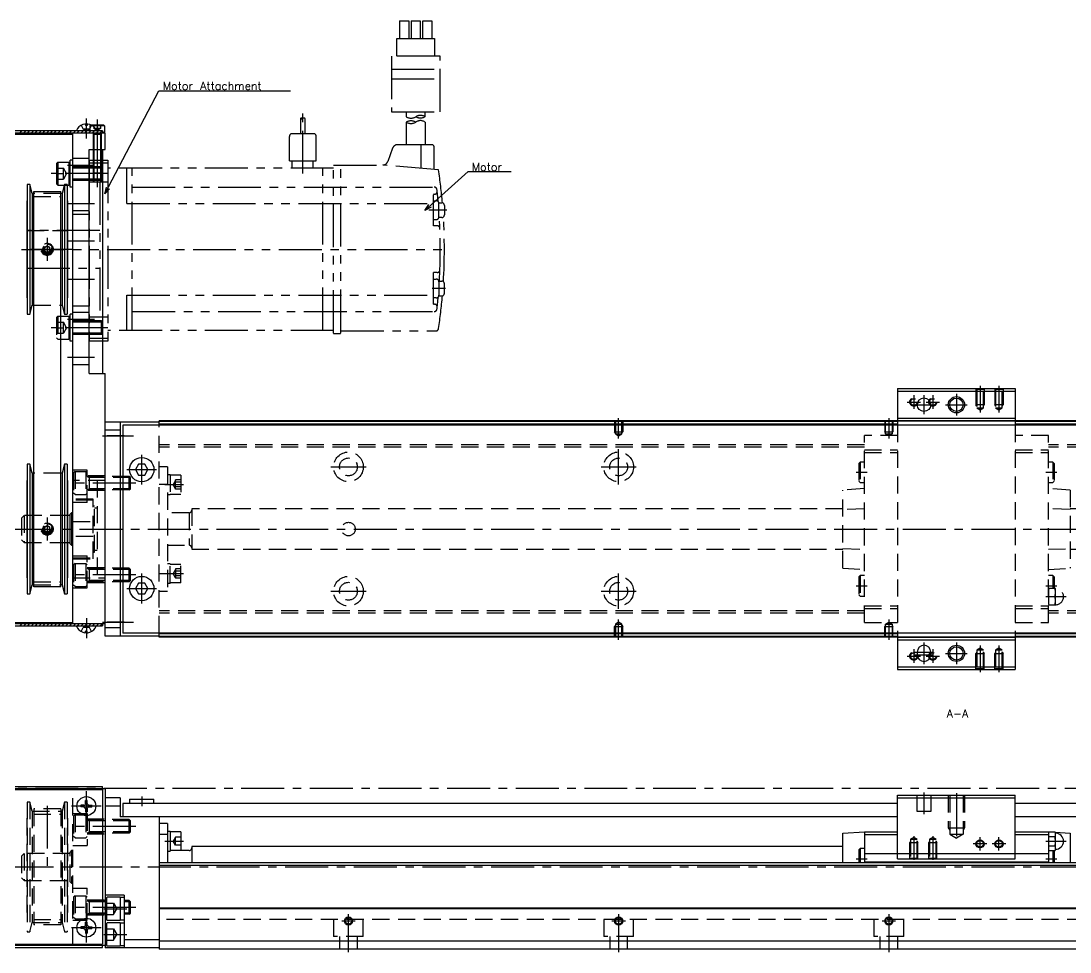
# Model space of a CAD drawing. Extents: x -2 to 986, y -8 to 353.
# Drawn here: x 327.5 to 715.7, y 9 to 353.5 of the extents above; entities that cross this region are included whole.
import ezdxf

# ---------------------------------------------------------------- set-up
doc = ezdxf.new("R2010")
doc.units = 0
doc.header["$LTSCALE"] = 0.5
for name, pattern in [('CENTER', [50.8, 31.75, -6.35, 6.35, -6.35]), ('DASHED', [19.05, 12.7, -6.35]), ('PHANTOM', [63.5, 31.75, -6.35, 6.35, -6.35, 6.35, -6.35])]:
    doc.linetypes.add(name, pattern=pattern)
for name, color, linetype in [('MSM_CENTER', 1, 'CENTER'), ('MSM_CONTINUOUS', 7, 'CONTINUOUS'), ('MSM_DASHED', 4, 'DASHED'), ('MSM_IMAGINARY', 6, 'PHANTOM'), ('MSM_NARROW', 5, 'CONTINUOUS'), ('MSM_PART_NUMBER', 7, 'CONTINUOUS')]:
    doc.layers.add(name, color=color, linetype=linetype)
doc.styles.get("Standard").update_dxf_attribs({"font": 'txt.shx', "height": 3, "bigfont": 'bigfont.shx'})

msp = doc.modelspace()

# ---------------------------------------------------------------- linework, layer by layer
at = {"layer": 'MSM_CENTER'}
for p, q in [((351.67, 310), (351.67, 317.37)), ((355.67, 317), (355.67, 295)), ((354.67, 300), (344.67, 300)), ((359.67, 297), (338.67, 297)), ((344.67, 286), (354.67, 286)), ((337.17, 273.25), (337.17, 264.75)), ((354.67, 272), (344.67, 272)), ((346.67, 269), (327.67, 269)), ((344.67, 258), (354.67, 258)), ((354.67, 243), (344.67, 243)), ((359.67, 240), (338.67, 240)), ((354.67, 229), (344.67, 229)), ((682.42, 218.5), (682.42, 208.59)), ((689.42, 218.5), (689.42, 208.59)), ((657.92, 215), (657.92, 210)), ((661.67, 215), (661.67, 208)), ((664.92, 215), (664.92, 210)), ((673.67, 215.5), (673.67, 207.5)), ((655.42, 212.5), (660.42, 212.5)), ((658.17, 211.5), (665.17, 211.5)), ((662.42, 212.5), (667.42, 212.5)), ((669.67, 211.5), (677.67, 211.5)), ((548.67, 198.99), (548.67, 206.5)), ((648.67, 206.5), (648.67, 198.99)), ((357.67, 200), (369.17, 200)), ((548.67, 182), (548.67, 195)), ((372.17, 182), (372.17, 193)), ((366.67, 187.5), (377.67, 187.5)), ((442.17, 188.5), (455.17, 188.5)), ((542.17, 188.5), (555.17, 188.5)), ((636.52, 186.5), (640.62, 186.5)), ((706.72, 186.5), (710.82, 186.5)), ((369.97, 182.5), (344.67, 182.5)), ((380.67, 181.95), (387.67, 181.95)), ((337.17, 169.75), (337.17, 161.25)), ((323.67, 165.5), (982.67, 165.5)), ((369.97, 148.5), (344.67, 148.5)), ((372.17, 138), (372.17, 149)), ((380.67, 149.05), (387.67, 149.05)), ((548.67, 136), (548.67, 149)), ((636.52, 144.5), (640.62, 144.5)), ((706.72, 144.5), (710.82, 144.5)), ((366.67, 143.5), (377.67, 143.5)), ((442.17, 142.5), (455.17, 142.5)), ((542.17, 142.5), (555.17, 142.5)), ((706.72, 140.5), (714.32, 140.5)), ((351.67, 132.5), (351.67, 125.13)), ((548.67, 124.5), (548.67, 132.01)), ((648.67, 132.01), (648.67, 124.5)), ((357.67, 131), (369.17, 131)), ((657.92, 121), (657.92, 116)), ((661.67, 123.5), (661.67, 115.5)), ((664.92, 121), (664.92, 116)), ((673.67, 123.5), (673.67, 115.5)), ((682.42, 122.41), (682.42, 112.5)), ((689.42, 122.41), (689.42, 112.5)), ((655.42, 118.5), (660.42, 118.5)), ((658.17, 120), (665.17, 120)), ((658.17, 119), (665.17, 119)), ((662.42, 118.5), (667.42, 118.5)), ((669.67, 119.5), (677.67, 119.5)), ((983.67, 69.5), (320.67, 69.5)), ((351.67, 57.5), (351.67, 68.5)), ((372.17, 66.5), (372.17, 63)), ((661.67, 68), (661.67, 60)), ((673.67, 67.76), (673.67, 50.18)), ((337.17, 63.12), (337.17, 38.5)), ((357.17, 63), (346.17, 63)), ((369.97, 55.5), (344.67, 55.5)), ((657.92, 51.81), (657.92, 43.1)), ((664.92, 51.81), (664.92, 43.1)), ((682.42, 46.5), (682.42, 51.5)), ((689.42, 46.5), (689.42, 51.5)), ((380.67, 50), (387.67, 50)), ((684.92, 49), (679.92, 49)), ((691.92, 49), (686.92, 49)), ((706.72, 50), (714.32, 50)), ((636.52, 43.5), (640.62, 43.5)), ((706.72, 43.5), (710.82, 43.5)), ((323.67, 40.5), (982.67, 40.5)), ((369.97, 25.5), (344.67, 25.5)), ((351.67, 12.5), (351.67, 23.5)), ((358.17, 25), (366.67, 25)), ((446.17, 20.5), (451.17, 20.5)), ((448.67, 9), (448.67, 23)), ((546.17, 20.5), (551.17, 20.5)), ((548.67, 23), (548.67, 9)), ((646.17, 20.5), (651.17, 20.5)), ((648.67, 23), (648.67, 9)), ((357.17, 18), (346.17, 18)), ((358.17, 15.5), (366.67, 15.5))]:
    msp.add_line(p, q, dxfattribs=at)
at = {"layer": 'MSM_CONTINUOUS'}
for p, q in [((351.34, 315.29), (351.36, 314.8)), ((351.98, 314.8), (351.36, 314.8)), ((352, 315.29), (351.98, 314.8)), ((358.12, 315), (353.41, 315)), ((358.42, 314.7), (353.93, 314.7)), ((358.12, 315), (358.42, 314.7)), ((358.42, 314.7), (358.42, 312.3)), ((324.47, 311.6), (346.67, 311.6)), ((357.67, 312.8), (324.87, 312.8)), ((358.67, 312), (324.87, 312)), ((346.67, 130.5), (346.67, 312)), ((348.2, 313.16), (348.17, 312.8)), ((355.13, 313.16), (355.17, 312.8)), ((357.67, 312.8), (357.67, 312)), ((357.67, 312.3), (358.42, 312.3)), ((358.12, 312), (358.42, 312.3)), ((358.67, 306), (358.67, 312)), ((352.67, 223), (352.67, 306)), ((352.67, 306), (358.67, 306)), ((354.17, 306), (354.17, 299.5)), ((357.17, 306), (357.17, 299.5)), ((357.67, 306), (357.67, 223)), ((341.17, 301.25), (340.67, 300.75)), ((340.67, 300.75), (340.67, 293.25)), ((341.17, 301.25), (341.17, 292.75)), ((341.17, 301.25), (345.17, 301.25)), ((345.17, 301.25), (345.17, 292.75)), ((345.17, 301.25), (345.67, 300.75)), ((345.67, 292), (345.67, 302)), ((346.67, 302), (345.67, 302)), ((357.23, 299.5), (352.67, 299.5)), ((357.23, 294.5), (357.23, 299.5)), ((357.67, 299.07), (357.23, 299.5)), ((329.73, 293), (329.73, 245)), ((330.76, 293), (329.73, 293)), ((330.76, 293), (330.76, 245)), ((331.67, 289.62), (330.76, 293)), ((341.17, 292.75), (340.67, 293.25)), ((341.17, 292.75), (343.5, 292.75)), ((343.57, 293), (342.67, 289.62)), ((343.57, 293), (343.57, 245)), ((344.61, 293), (343.57, 293)), ((344.61, 293), (344.61, 245)), ((344.61, 292.75), (345.17, 292.75)), ((345.17, 292.75), (345.67, 293.25)), ((346.67, 292), (345.67, 292)), ((357.23, 294.5), (352.67, 294.5)), ((357.23, 294.5), (357.67, 294.93)), ((331.67, 289.62), (331.67, 248.37)), ((332.17, 289.62), (331.67, 289.62)), ((332.17, 144.07), (332.17, 290.43)), ((332.17, 290.43), (342.17, 290.43)), ((342.17, 144.07), (342.17, 290.43)), ((342.67, 289.62), (342.17, 289.62)), ((342.67, 289.62), (342.67, 248.37)), ((329.67, 287), (329.67, 251)), ((329.73, 287), (329.67, 287)), ((344.67, 287), (344.61, 287)), ((344.67, 287), (344.67, 251)), ((329.67, 251), (329.73, 251)), ((344.61, 251), (344.67, 251)), ((329.73, 245), (330.76, 245)), ((330.76, 245), (331.67, 248.37)), ((331.67, 248.37), (332.17, 248.37)), ((342.17, 248.37), (342.67, 248.37)), ((342.67, 248.37), (343.57, 245)), ((343.57, 245), (344.61, 245)), ((345.67, 235), (345.67, 245)), ((346.67, 245), (345.67, 245)), ((342.17, 244.25), (345.17, 244.25)), ((345.17, 244.25), (345.17, 235.75)), ((345.17, 244.25), (345.67, 243.75)), ((357.23, 242.5), (352.67, 242.5)), ((357.67, 242.07), (357.23, 242.5)), ((357.23, 237.5), (357.23, 242.5)), ((357.23, 237.5), (352.67, 237.5)), ((357.23, 237.5), (357.67, 237.93)), ((342.17, 235.75), (345.17, 235.75)), ((345.17, 235.75), (345.67, 236.25)), ((346.67, 235), (345.67, 235)), ((352.67, 223), (358.67, 223)), ((358.67, 125.9), (358.67, 223)), ((651.92, 217.5), (651.92, 204)), ((651.92, 217.5), (695.42, 217.5)), ((695.42, 217.5), (695.42, 204)), ((651.92, 216.5), (695.42, 216.5)), ((651.92, 206.5), (695.42, 206.5)), ((378.67, 205.1), (358.67, 205.1)), ((364.17, 202.1), (358.67, 202.1)), ((364.17, 205.1), (364.17, 125.9)), ((365.17, 204), (365.17, 127)), ((980.17, 204), (365.17, 204)), ((378.67, 204), (378.67, 205.5)), ((968.67, 205.5), (378.67, 205.5)), ((651.92, 205.3), (378.67, 205.3)), ((651.92, 204.3), (378.67, 204.3)), ((651.92, 205.5), (695.42, 205.5)), ((968.67, 205.3), (695.42, 205.3)), ((968.67, 204.3), (695.42, 204.3)), ((329.73, 189.5), (329.73, 141.5)), ((330.76, 189.5), (329.73, 189.5)), ((330.76, 189.5), (330.76, 141.5)), ((331.67, 186.12), (330.76, 189.5)), ((343.57, 189.5), (342.67, 186.12)), ((343.57, 189.5), (343.57, 141.5)), ((344.61, 189.5), (343.57, 189.5)), ((344.61, 189.5), (344.61, 141.5)), ((371.01, 189.5), (369.86, 187.5)), ((369.86, 187.5), (371.01, 185.5)), ((373.32, 189.5), (371.01, 189.5)), ((374.48, 187.5), (373.32, 189.5)), ((373.32, 185.5), (374.48, 187.5)), ((329.67, 183.5), (329.67, 147.5)), ((329.73, 183.5), (329.67, 183.5)), ((331.67, 186.12), (331.67, 144.87)), ((332.17, 186.12), (331.67, 186.12)), ((342.67, 186.12), (342.17, 186.12)), ((342.67, 186.12), (342.67, 144.87)), ((344.67, 183.5), (344.61, 183.5)), ((344.67, 183.5), (344.67, 147.5)), ((371.01, 185.5), (373.32, 185.5)), ((346.17, 171.5), (345.67, 171)), ((345.67, 160), (345.67, 171)), ((346.17, 171.5), (346.17, 159.5)), ((346.67, 171.5), (346.17, 171.5)), ((345.67, 170.5), (344.67, 170.5)), ((344.67, 160.5), (345.67, 160.5)), ((345.67, 160), (346.17, 159.5)), ((346.17, 159.5), (346.67, 159.5)), ((329.67, 147.5), (329.73, 147.5)), ((330.76, 141.5), (331.67, 144.87)), ((331.67, 144.87), (332.17, 144.87)), ((342.17, 144.07), (332.17, 144.07)), ((342.67, 144.87), (342.17, 144.87)), ((342.67, 144.87), (343.57, 141.5)), ((344.61, 147.5), (344.67, 147.5)), ((371.01, 145.5), (369.86, 143.5)), ((373.32, 145.5), (371.01, 145.5)), ((374.48, 143.5), (373.32, 145.5)), ((329.73, 141.5), (330.76, 141.5)), ((343.57, 141.5), (344.61, 141.5)), ((369.86, 143.5), (371.01, 141.5)), ((371.01, 141.5), (373.32, 141.5)), ((373.32, 141.5), (374.48, 143.5)), ((324.47, 130.9), (346.67, 130.9)), ((324.87, 130.5), (358.67, 130.5)), ((324.87, 129.7), (357.67, 129.7)), ((348.2, 129.34), (348.17, 129.7)), ((355.13, 129.34), (355.17, 129.7)), ((357.67, 130.5), (357.67, 129.7)), ((364.17, 128.9), (358.67, 128.9)), ((351.34, 127.21), (351.36, 127.7)), ((351.98, 127.7), (351.36, 127.7)), ((352, 127.21), (351.98, 127.7)), ((378.67, 125.9), (358.67, 125.9)), ((980.17, 127), (365.17, 127)), ((378.67, 125.5), (378.67, 127)), ((651.92, 126.7), (378.67, 126.7)), ((651.92, 125.7), (378.67, 125.7)), ((968.67, 125.5), (378.67, 125.5)), ((651.92, 127), (651.92, 113.5)), ((651.92, 125.5), (695.42, 125.5)), ((651.92, 124.5), (695.42, 124.5)), ((695.42, 127), (695.42, 113.5)), ((968.67, 126.7), (695.42, 126.7)), ((968.67, 125.7), (695.42, 125.7)), ((659.17, 120), (659.17, 119)), ((664.17, 119), (664.17, 120)), ((651.92, 114.5), (695.42, 114.5)), ((651.92, 113.5), (695.42, 113.5)), ((324.87, 70.3), (357.67, 70.3)), ((357.67, 69.5), (357.67, 70.3)), ((323.67, 69.1), (357.67, 69.1)), ((324.87, 69.5), (358.67, 69.5)), ((346.67, 69.1), (346.67, 69.5)), ((357.67, 69.1), (357.67, 11.9)), ((358.67, 69.5), (358.67, 10.5)), ((651.92, 67), (695.42, 67)), ((651.92, 43.5), (651.92, 67)), ((695.42, 43.5), (695.42, 67)), ((350.74, 63.33), (349.59, 63.31)), ((350.74, 62.67), (349.59, 62.69)), ((350.74, 63.33), (351.15, 63.52)), ((350.74, 62.67), (351.15, 62.48)), ((351.34, 63.92), (351.15, 63.52)), ((351.34, 62.08), (351.15, 62.48)), ((351.34, 63.92), (351.36, 65.08)), ((352, 63.92), (351.98, 65.08)), ((352, 63.92), (352.19, 63.52)), ((352, 62.08), (352.19, 62.48)), ((352.59, 63.33), (352.19, 63.52)), ((352.59, 62.67), (352.19, 62.48)), ((352.59, 63.33), (353.74, 63.31)), ((352.59, 62.67), (353.74, 62.69)), ((364.17, 66), (358.67, 66)), ((364.17, 63), (358.67, 63)), ((364.17, 66), (364.17, 59)), ((365.17, 64), (365.17, 59)), ((651.92, 64), (365.17, 64)), ((367.67, 65.5), (367.67, 64)), ((367.67, 65.5), (376.67, 65.5)), ((376.67, 64), (376.67, 65.5)), ((651.92, 66), (695.42, 66)), ((980.17, 64), (695.42, 64)), ((351.34, 62.08), (351.36, 60.92)), ((352, 62.08), (351.98, 60.92)), ((651.92, 59), (364.17, 59)), ((378.67, 59), (378.67, 10)), ((980.67, 59), (695.42, 59)), ((381.67, 56.5), (378.67, 56.5)), ((381.67, 56.5), (381.67, 42)), ((381.67, 52.5), (378.67, 52.5)), ((382.67, 53.65), (381.67, 53.65)), ((382.67, 53.65), (382.67, 46.35)), ((386.67, 53.5), (382.67, 53.5)), ((386.67, 53.5), (386.67, 46.5)), ((631.62, 53), (639.62, 53.5)), ((631.62, 42), (631.62, 53)), ((639.62, 53.5), (651.92, 53.5)), ((639.62, 53.5), (639.62, 42)), ((639.62, 52.5), (651.92, 52.5)), ((695.42, 53.5), (707.72, 53.5)), ((695.42, 52.5), (707.72, 52.5)), ((707.72, 53.5), (708.29, 53.46)), ((707.72, 53.5), (707.72, 42)), ((707.84, 53.46), (707.72, 53)), ((707.72, 52.41), (707.72, 52.6)), ((707.84, 53.46), (710.19, 53.46)), ((707.84, 51.73), (710.19, 51.73)), ((710.32, 53), (710.19, 53.46)), ((710.22, 53.34), (715.72, 53)), ((710.32, 47), (710.32, 53)), ((715.72, 53), (715.72, 42)), ((390.67, 48), (390.67, 42)), ((631.62, 48), (390.67, 48)), ((638.02, 47.3), (637.52, 46.8)), ((637.52, 46.8), (637.52, 42)), ((639.62, 47.3), (638.02, 47.3)), ((638.02, 47.3), (638.02, 42)), ((707.72, 47), (707.84, 46.54)), ((707.84, 48.27), (710.19, 48.27)), ((710.19, 46.54), (710.32, 47)), ((381.67, 46.35), (382.67, 46.35)), ((389.67, 46.5), (382.67, 46.5)), ((639.62, 45.5), (707.72, 45.5)), ((651.92, 43.5), (695.42, 43.5)), ((707.84, 46.54), (710.19, 46.54)), ((709.32, 46.54), (709.32, 42)), ((709.82, 46.54), (709.82, 42)), ((968.67, 42), (378.67, 42)), ((968.67, 41), (378.67, 41)), ((639.62, 42.4), (707.72, 42.4)), ((365.67, 30), (358.67, 30)), ((359.17, 29), (359.17, 21)), ((364.17, 29.25), (359.42, 29.25)), ((364.17, 29.25), (364.17, 20.75)), ((365.67, 29.15), (364.17, 29.15)), ((365.67, 30), (365.67, 10.5)), ((968.67, 25.2), (378.67, 25.2)), ((968.67, 25), (378.67, 25)), ((351.34, 18.92), (351.36, 20.08)), ((352, 18.92), (351.98, 20.08)), ((359.17, 19.5), (359.17, 11.5)), ((359.42, 20.75), (364.17, 20.75)), ((364.17, 19.75), (359.42, 19.75)), ((364.17, 20.85), (365.67, 20.85)), ((364.17, 19.75), (364.17, 11.25)), ((365.67, 19.65), (364.17, 19.65)), ((350.74, 18.33), (349.59, 18.31)), ((350.74, 17.67), (349.59, 17.69)), ((350.74, 18.33), (351.15, 18.52)), ((350.74, 17.67), (351.15, 17.48)), ((351.34, 18.92), (351.15, 18.52)), ((351.34, 17.08), (351.15, 17.48)), ((351.34, 17.08), (351.36, 15.92)), ((352, 17.08), (351.98, 15.92)), ((352, 18.92), (352.19, 18.52)), ((352, 17.08), (352.19, 17.48)), ((352.59, 18.33), (352.19, 18.52)), ((352.59, 17.67), (352.19, 17.48)), ((352.59, 18.33), (353.74, 18.31)), ((352.59, 17.67), (353.74, 17.69)), ((323.67, 11.9), (357.67, 11.9)), ((346.67, 11.5), (346.67, 11.9)), ((378.67, 13.5), (365.67, 13.5)), ((968.67, 13), (378.67, 13)), ((324.87, 11.5), (358.67, 11.5)), ((324.87, 10.7), (357.67, 10.7)), ((357.67, 10.7), (357.67, 11.5)), ((378.67, 10.5), (358.67, 10.5)), ((359.42, 11.25), (364.17, 11.25)), ((364.17, 11.35), (365.67, 11.35)), ((968.67, 10), (378.67, 10))]:
    msp.add_line(p, q, dxfattribs=at)
for centre, radius in [((661.67, 211.5), 2.5), ((673.67, 211.5), 2.46), ((372.17, 187.5), 4.5), ((372.17, 143.5), 4.5), ((673.67, 119.5), 2.46), ((351.67, 63), 3.5), ((682.42, 49), 1.23), ((689.42, 49), 1.23), ((351.67, 18), 3.5), ((448.67, 20.5), 1.23), ((548.67, 20.5), 1.23), ((648.67, 20.5), 1.23)]:
    msp.add_circle(centre, radius, dxfattribs=at)
for centre, radius, start, end in [((351.67, 311.4), 4, 97.4656, 144.8906), ((351.14, 315.06), 0.305, 49.0368, 87.9309), ((352.2, 315.06), 0.305, 92.0691, 130.9632), ((351.67, 311.4), 4, 35.1094, 82.5344), ((349.29, 313.07), 1.1, 144.8906, 175), ((354.04, 313.07), 1.1, 5, 35.1094), ((349.29, 129.43), 1.1, 185, 215.1094), ((351.67, 131.1), 4, 215.1094, 262.5344), ((351.67, 131.1), 4, 277.4656, 324.8906), ((354.04, 129.43), 1.1, 324.8906, 355), ((351.14, 127.44), 0.305, 272.0691, 310.9632), ((352.2, 127.44), 0.305, 229.0368, 267.9309), ((661.67, 120), 2.5, 0, 180), ((661.67, 119), 2.5, 180, 0), ((351.67, 63), 2.1, 171.4911, 188.5089), ((351.67, 63), 2.1, 81.4911, 98.5089), ((351.67, 63), 2.1, 351.4911, 8.5089), ((351.67, 63), 2.1, 261.4911, 278.5089), ((711.02, 52.57), 3.31, 164.2277, 179.4294), ((711.02, 52.63), 3.31, 180.5738, 195.7691), ((720.6, 49.95), 12.89, 172.0306, 179.7562), ((707.01, 52.56), 3.31, 0.5738, 15.7691), ((707.01, 52.63), 3.31, 344.2277, 359.4294), ((697.33, 49.94), 12.98, 0.2719, 7.9413), ((710.32, 50), 3, 270, 90), ((389.67, 47.5), 1, 270, 0), ((721.17, 50.1), 13.46, 180.407, 187.8062), ((711.02, 47.37), 3.31, 164.2277, 179.4294), ((711.02, 47.44), 3.31, 180.5738, 195.7691), ((696.86, 50.1), 13.46, 352.1938, 359.593), ((707.01, 47.37), 3.31, 0.5738, 15.7691), ((707.01, 47.43), 3.31, 344.2277, 359.4294), ((359.42, 29), 0.25, 90, 180), ((351.67, 18), 2.1, 81.4911, 98.5089), ((359.42, 21), 0.25, 180, 270), ((359.42, 19.5), 0.25, 90, 180), ((351.67, 18), 2.1, 171.4911, 188.5089), ((351.67, 18), 2.1, 261.4911, 278.5089), ((351.67, 18), 2.1, 351.4911, 8.5089), ((359.42, 11.5), 0.25, 180, 270)]:
    msp.add_arc(centre, radius, start, end, dxfattribs=at)
at = {"layer": 'MSM_DASHED'}
for p, q in [((349.8, 314.94), (350.52, 313.47)), ((353.54, 314.94), (352.81, 313.47)), ((352.92, 314.7), (353.22, 315)), ((353.93, 314.7), (352.92, 314.7)), ((352.92, 314.7), (352.92, 312.8)), ((353.41, 315), (353.22, 315)), ((354.42, 315), (354.42, 313.7)), ((355.67, 315), (355.67, 313.7)), ((356.92, 315), (356.92, 313.7)), ((351.67, 312.86), (350.52, 313.47)), ((352.81, 313.47), (350.52, 313.47)), ((351.67, 312.86), (352.81, 313.47)), ((354.15, 311.95), (354.44, 311.46)), ((354.17, 311.9), (354.17, 306)), ((357.17, 311.46), (354.17, 311.46)), ((356.92, 313.7), (354.42, 313.7)), ((355.67, 312.98), (354.42, 313.7)), ((354.44, 311.46), (354.44, 306)), ((356.92, 313.7), (355.67, 312.98)), ((357.18, 311.95), (356.9, 311.46)), ((356.9, 311.46), (356.9, 306)), ((357.17, 311.9), (357.17, 306)), ((340.67, 299), (343.17, 299)), ((344.32, 297), (343.17, 299)), ((343.17, 295), (343.17, 299)), ((352.67, 302.65), (346.67, 302.65)), ((352.67, 299.5), (346.67, 299.5)), ((352.67, 299.07), (346.67, 299.07)), ((354.17, 299.5), (354.17, 297.27)), ((354.44, 299.5), (354.44, 297)), ((356.9, 299.5), (356.9, 297)), ((357.17, 299.5), (357.17, 297.27)), ((340.67, 297), (343.17, 297)), ((344.32, 297), (343.17, 295)), ((354.44, 297), (354.17, 297.27)), ((354.17, 297.27), (357.17, 297.27)), ((356.9, 297), (354.44, 297)), ((357.17, 297.27), (356.9, 297)), ((340.67, 295), (343.17, 295)), ((343.5, 292.75), (344.61, 292.75)), ((352.67, 294.93), (346.67, 294.93)), ((352.67, 294.5), (346.67, 294.5)), ((342.17, 289.62), (332.17, 289.62)), ((332.17, 288.49), (342.17, 288.49)), ((346.67, 283.35), (352.67, 283.35)), ((346.67, 282), (352.67, 282)), ((329.67, 276), (344.67, 276)), ((337.17, 270.15), (336.17, 269.58)), ((336.17, 269.58), (336.17, 268.42)), ((336.17, 268.42), (337.17, 267.85)), ((338.17, 269.58), (337.17, 270.15)), ((337.17, 267.85), (338.17, 268.42)), ((338.17, 268.42), (338.17, 269.58)), ((329.67, 262), (344.67, 262)), ((332.17, 248.37), (342.17, 248.37)), ((352.67, 248), (346.67, 248)), ((352.67, 245.65), (346.67, 245.65)), ((341.17, 244.25), (340.67, 243.75)), ((340.67, 243.75), (340.67, 236.25)), ((340.67, 242), (343.17, 242)), ((341.17, 244.25), (341.17, 235.75)), ((341.17, 244.25), (342.17, 244.25)), ((344.32, 240), (343.17, 242)), ((343.17, 238), (343.17, 242)), ((352.67, 242.5), (346.67, 242.5)), ((352.67, 242.07), (346.67, 242.07)), ((340.67, 240), (343.17, 240)), ((340.67, 238), (343.17, 238)), ((344.32, 240), (343.17, 238)), ((352.67, 237.93), (346.67, 237.93)), ((352.67, 237.5), (346.67, 237.5)), ((341.17, 235.75), (340.67, 236.25)), ((341.17, 235.75), (342.17, 235.75)), ((346.67, 226.35), (352.67, 226.35)), ((680.92, 217.5), (681.19, 217.23)), ((680.92, 217.5), (680.92, 211.5)), ((683.65, 217.23), (683.92, 217.5)), ((683.92, 217.5), (683.92, 211.5)), ((687.92, 217.5), (688.19, 217.23)), ((687.92, 217.5), (687.92, 211.5)), ((690.65, 217.23), (690.92, 217.5)), ((690.92, 217.5), (690.92, 211.5)), ((681.19, 217.23), (681.19, 210.3)), ((681.19, 217.23), (683.65, 217.23)), ((683.65, 210.3), (683.65, 217.23)), ((688.19, 217.23), (688.19, 210.3)), ((688.19, 217.23), (690.65, 217.23)), ((690.65, 210.3), (690.65, 217.23)), ((683.92, 211.5), (680.92, 211.5)), ((681.19, 211.03), (680.92, 211.5)), ((681.19, 210.3), (682.42, 209.59)), ((681.19, 210.3), (683.65, 210.3)), ((682.42, 209.59), (683.65, 210.3)), ((683.65, 211.03), (683.92, 211.5)), ((690.92, 211.5), (687.92, 211.5)), ((688.19, 211.03), (687.92, 211.5)), ((688.19, 210.3), (689.42, 209.59)), ((688.19, 210.3), (690.65, 210.3)), ((689.42, 209.59), (690.65, 210.3)), ((690.65, 211.03), (690.92, 211.5)), ((378.67, 127), (378.67, 204)), ((547.17, 205.5), (547.17, 201.5)), ((547.44, 205.5), (547.44, 200.7)), ((549.9, 200.7), (549.9, 205.5)), ((550.17, 205.5), (550.17, 201.5)), ((647.17, 205.5), (647.17, 201.5)), ((647.44, 200.7), (647.44, 205.5)), ((649.9, 205.5), (649.9, 200.7)), ((650.17, 205.5), (650.17, 201.5)), ((695.42, 205.5), (651.92, 205.5)), ((651.92, 204), (651.92, 127)), ((695.42, 204), (695.42, 127)), ((365.67, 200), (358.67, 200)), ((547.17, 201.5), (550.17, 201.5)), ((547.44, 201.03), (547.17, 201.5)), ((547.44, 200.7), (549.9, 200.7)), ((547.44, 200.7), (548.67, 199.99)), ((548.67, 199.99), (549.9, 200.7)), ((549.9, 201.03), (550.17, 201.5)), ((651.92, 200.1), (639.62, 200.1)), ((639.62, 130.9), (639.62, 200.1)), ((647.17, 201.5), (650.17, 201.5)), ((647.44, 201.03), (647.17, 201.5)), ((647.44, 200.7), (649.9, 200.7)), ((648.67, 199.99), (647.44, 200.7)), ((649.9, 200.7), (648.67, 199.99)), ((649.9, 201.03), (650.17, 201.5)), ((707.72, 200.1), (695.42, 200.1)), ((707.72, 130.9), (707.72, 200.1)), ((639.62, 196.65), (378.67, 196.65)), ((639.62, 195.75), (378.67, 195.75)), ((639.62, 194.85), (651.92, 194.85)), ((695.42, 194.85), (707.72, 194.85)), ((968.67, 196.65), (707.72, 196.65)), ((968.67, 195.75), (707.72, 195.75)), ((638.02, 190.3), (637.52, 189.8)), ((638.02, 190.3), (638.02, 182.7)), ((639.62, 190.3), (638.02, 190.3)), ((639.62, 193.85), (651.92, 193.85)), ((695.42, 193.85), (707.72, 193.85)), ((709.32, 190.3), (707.72, 190.3)), ((709.32, 190.3), (709.32, 182.7)), ((709.82, 189.8), (709.32, 190.3)), ((351.97, 187.25), (346.67, 187.25)), ((347.47, 186.75), (346.97, 186.25)), ((347.47, 186.75), (347.47, 178.25)), ((347.47, 186.75), (351.47, 186.75)), ((351.47, 186.75), (351.47, 178.25)), ((351.47, 186.75), (351.97, 186.25)), ((351.97, 175.38), (351.97, 187.25)), ((381.67, 188.5), (378.67, 188.5)), ((381.67, 188.5), (381.67, 142.5)), ((637.52, 189.8), (637.52, 183.2)), ((709.82, 189.8), (709.82, 183.2)), ((342.17, 186.12), (332.17, 186.12)), ((358.67, 183.5), (346.67, 183.5)), ((346.97, 186.25), (346.97, 178.75)), ((358.67, 185.25), (351.97, 185.25)), ((367.53, 185), (351.97, 185)), ((351.97, 185), (352.72, 184.57)), ((352.72, 185), (352.72, 180)), ((367.97, 184.57), (352.72, 184.57)), ((355.67, 183.5), (355.67, 147.5)), ((367.97, 184.57), (367.53, 185)), ((367.53, 180), (367.53, 185)), ((367.97, 180.43), (367.97, 184.57)), ((382.67, 185.6), (381.67, 185.6)), ((382.67, 185.6), (382.67, 178.3)), ((386.67, 185.45), (382.67, 185.45)), ((384.67, 183.45), (383.8, 181.95)), ((384.67, 180.22), (384.67, 183.69)), ((386.67, 183.69), (384.67, 183.69)), ((386.67, 182.82), (384.67, 182.82)), ((386.67, 185.45), (386.67, 178.45)), ((637.52, 183.2), (638.02, 182.7)), ((638.02, 182.7), (639.62, 182.7)), ((707.72, 182.7), (709.32, 182.7)), ((709.32, 182.7), (709.82, 183.2)), ((347.47, 178.25), (346.97, 178.75)), ((351.47, 178.25), (351.97, 178.75)), ((351.97, 180), (352.72, 180.43)), ((367.53, 180), (351.97, 180)), ((358.67, 179.75), (351.97, 179.75)), ((367.97, 180.43), (352.72, 180.43)), ((367.53, 180), (367.97, 180.43)), ((381.67, 182.02), (378.67, 182.02)), ((384.67, 180.45), (383.8, 181.95)), ((386.67, 181.09), (384.67, 181.09)), ((386.67, 180.22), (384.67, 180.22)), ((639.62, 180.5), (631.62, 179.94)), ((631.62, 151.06), (631.62, 179.94)), ((715.72, 179.94), (707.72, 180.5)), ((715.72, 179.94), (715.72, 151.06)), ((354.17, 176.5), (346.67, 176.5)), ((354.17, 176.14), (346.67, 176.14)), ((351.97, 175.38), (346.67, 175.38)), ((347.47, 178.25), (351.47, 178.25)), ((354.17, 154.5), (354.17, 176.5)), ((381.67, 178.3), (382.67, 178.3)), ((382.67, 178.45), (386.67, 178.45)), ((354.67, 174), (354.17, 174)), ((354.67, 157), (354.67, 174)), ((355.67, 173.25), (354.67, 173.25)), ((389.67, 171.5), (381.67, 171.5)), ((389.67, 171.5), (389.67, 159.5)), ((390.67, 173), (390.67, 158)), ((631.62, 173), (390.67, 173)), ((639.62, 172.98), (631.62, 172.73)), ((715.72, 172.73), (707.72, 172.98)), ((968.67, 173), (715.72, 173)), ((328.67, 170.5), (327.67, 169.5)), ((327.67, 169.5), (327.67, 161.5)), ((344.67, 170.5), (328.67, 170.5)), ((328.67, 170.5), (328.67, 160.5)), ((346.67, 168.3), (354.17, 168.3)), ((337.17, 166.65), (336.17, 166.08)), ((336.17, 166.08), (336.17, 164.92)), ((336.17, 164.92), (337.17, 164.35)), ((338.17, 166.08), (337.17, 166.65)), ((337.17, 164.35), (338.17, 164.92)), ((338.17, 164.92), (338.17, 166.08)), ((327.67, 161.5), (328.67, 160.5)), ((328.67, 160.5), (344.67, 160.5)), ((354.17, 162.7), (346.67, 162.7)), ((381.67, 159.5), (389.67, 159.5)), ((346.67, 155.62), (351.97, 155.62)), ((351.97, 143.75), (351.97, 155.62)), ((354.17, 157), (354.67, 157)), ((354.67, 157.75), (355.67, 157.75)), ((390.67, 158), (631.62, 158)), ((631.62, 158.27), (639.62, 158.02)), ((707.72, 158.02), (715.72, 158.27)), ((715.72, 158), (968.67, 158)), ((346.67, 154.86), (354.17, 154.86)), ((346.67, 154.5), (354.17, 154.5)), ((347.47, 152.75), (346.97, 152.25)), ((346.97, 152.25), (346.97, 144.75)), ((347.47, 152.75), (351.47, 152.75)), ((347.47, 152.75), (347.47, 144.25)), ((351.47, 152.75), (351.47, 144.25)), ((351.47, 152.75), (351.97, 152.25)), ((381.67, 152.7), (382.67, 152.7)), ((382.67, 145.4), (382.67, 152.7)), ((382.67, 152.55), (386.67, 152.55)), ((386.67, 145.55), (386.67, 152.55)), ((351.97, 151.25), (358.67, 151.25)), ((367.53, 151), (351.97, 151)), ((351.97, 151), (352.72, 150.57)), ((352.72, 151), (352.72, 146)), ((367.97, 150.57), (352.72, 150.57)), ((367.53, 146), (367.53, 151)), ((367.97, 150.57), (367.53, 151)), ((367.97, 146.43), (367.97, 150.57)), ((381.67, 148.98), (378.67, 148.98)), ((384.67, 150.55), (383.8, 149.05)), ((384.67, 147.55), (383.8, 149.05)), ((384.67, 150.78), (384.67, 147.31)), ((386.67, 150.78), (384.67, 150.78)), ((386.67, 149.91), (384.67, 149.91)), ((386.67, 148.18), (384.67, 148.18)), ((631.62, 151.06), (639.62, 150.5)), ((638.02, 148.3), (637.52, 147.8)), ((637.52, 147.8), (637.52, 141.2)), ((638.02, 148.3), (638.02, 140.7)), ((639.62, 148.3), (638.02, 148.3)), ((707.72, 150.5), (715.72, 151.06)), ((709.32, 148.3), (707.72, 148.3)), ((709.82, 147.8), (709.32, 148.3)), ((709.32, 148.3), (709.32, 143.5)), ((709.82, 147.8), (709.82, 143.5)), ((332.17, 146.01), (342.17, 146.01)), ((332.17, 144.87), (342.17, 144.87)), ((346.67, 147.5), (358.67, 147.5)), ((346.67, 143.75), (351.97, 143.75)), ((347.47, 144.25), (346.97, 144.75)), ((347.47, 144.25), (351.47, 144.25)), ((351.47, 144.25), (351.97, 144.75)), ((351.97, 146), (352.72, 146.43)), ((367.53, 146), (351.97, 146)), ((351.97, 145.75), (358.67, 145.75)), ((367.97, 146.43), (352.72, 146.43)), ((367.53, 146), (367.97, 146.43)), ((382.67, 145.4), (381.67, 145.4)), ((386.67, 145.55), (382.67, 145.55)), ((386.67, 147.31), (384.67, 147.31)), ((378.67, 142.5), (381.67, 142.5)), ((637.52, 141.2), (638.02, 140.7)), ((638.02, 140.7), (639.62, 140.7)), ((710.32, 143.5), (707.72, 143.5)), ((707.84, 140.5), (710.19, 140.5)), ((710.32, 137.5), (710.32, 143.5)), ((639.62, 137.15), (651.92, 137.15)), ((639.62, 136.15), (651.92, 136.15)), ((695.42, 137.15), (707.72, 137.15)), ((695.42, 136.15), (707.72, 136.15)), ((707.72, 137.5), (710.32, 137.5)), ((639.62, 135.25), (378.67, 135.25)), ((639.62, 134.35), (378.67, 134.35)), ((968.67, 135.25), (707.72, 135.25)), ((968.67, 134.35), (707.72, 134.35)), ((349.8, 127.56), (350.52, 129.03)), ((351.67, 129.64), (350.52, 129.03)), ((352.81, 129.03), (350.52, 129.03)), ((351.67, 129.64), (352.81, 129.03)), ((353.54, 127.56), (352.81, 129.03)), ((365.67, 131), (358.67, 131)), ((547.44, 129.97), (547.17, 129.5)), ((547.17, 129.5), (550.17, 129.5)), ((547.17, 125.5), (547.17, 129.5)), ((548.67, 131.01), (547.44, 130.3)), ((547.44, 130.3), (549.9, 130.3)), ((547.44, 130.3), (547.44, 125.5)), ((549.9, 130.3), (548.67, 131.01)), ((549.9, 125.5), (549.9, 130.3)), ((549.9, 129.97), (550.17, 129.5)), ((550.17, 125.5), (550.17, 129.5)), ((639.62, 130.9), (651.92, 130.9)), ((647.44, 129.97), (647.17, 129.5)), ((647.17, 129.5), (650.17, 129.5)), ((647.17, 125.5), (647.17, 129.5)), ((647.44, 130.3), (648.67, 131.01)), ((647.44, 130.3), (649.9, 130.3)), ((647.44, 125.5), (647.44, 130.3)), ((648.67, 131.01), (649.9, 130.3)), ((649.9, 130.3), (649.9, 125.5)), ((649.9, 129.97), (650.17, 129.5)), ((650.17, 125.5), (650.17, 129.5)), ((695.42, 130.9), (707.72, 130.9)), ((695.42, 125.5), (651.92, 125.5)), ((682.42, 121.41), (681.19, 120.7)), ((681.19, 120.7), (681.19, 113.77)), ((683.65, 120.7), (681.19, 120.7)), ((683.65, 120.7), (682.42, 121.41)), ((683.65, 113.77), (683.65, 120.7)), ((689.42, 121.41), (688.19, 120.7)), ((688.19, 120.7), (688.19, 113.77)), ((690.65, 120.7), (688.19, 120.7)), ((690.65, 120.7), (689.42, 121.41)), ((690.65, 113.77), (690.65, 120.7)), ((681.19, 119.97), (680.92, 119.5)), ((680.92, 113.5), (680.92, 119.5)), ((680.92, 119.5), (683.92, 119.5)), ((683.65, 119.97), (683.92, 119.5)), ((683.92, 113.5), (683.92, 119.5)), ((688.19, 119.97), (687.92, 119.5)), ((687.92, 113.5), (687.92, 119.5)), ((687.92, 119.5), (690.92, 119.5)), ((690.65, 119.97), (690.92, 119.5)), ((690.92, 113.5), (690.92, 119.5)), ((681.19, 113.77), (680.92, 113.5)), ((683.65, 113.77), (681.19, 113.77)), ((683.92, 113.5), (683.65, 113.77)), ((688.19, 113.77), (687.92, 113.5)), ((690.65, 113.77), (688.19, 113.77)), ((690.92, 113.5), (690.65, 113.77)), ((346.67, 11.9), (346.67, 69.1)), ((659.17, 61), (659.17, 67)), ((664.17, 67), (664.17, 61)), ((670.67, 67), (670.67, 55)), ((671.21, 67), (671.21, 52.6)), ((676.12, 67), (676.12, 52.6)), ((676.67, 67), (676.67, 55)), ((329.73, 64.5), (329.73, 16.5)), ((330.76, 64.5), (329.73, 64.5)), ((330.76, 64.5), (330.76, 16.5)), ((331.67, 61.12), (330.76, 64.5)), ((343.57, 64.5), (342.67, 61.12)), ((343.57, 64.5), (343.57, 16.5)), ((344.61, 64.5), (343.57, 64.5)), ((344.61, 64.5), (344.61, 16.5)), ((329.67, 58.5), (329.67, 22.5)), ((329.73, 58.5), (329.67, 58.5)), ((331.67, 61.12), (331.67, 19.88)), ((331.67, 61.12), (342.67, 61.12)), ((332.17, 61.93), (332.17, 19.07)), ((342.17, 61.93), (332.17, 61.93)), ((332.17, 59.99), (342.17, 59.99)), ((342.17, 61.93), (342.17, 19.07)), ((342.67, 61.12), (342.67, 19.88)), ((344.67, 58.5), (344.61, 58.5)), ((344.67, 58.5), (344.67, 22.5)), ((346.67, 60.25), (351.97, 60.25)), ((347.47, 59.75), (346.97, 59.25)), ((346.97, 59.25), (346.97, 51.75)), ((347.47, 59.75), (347.47, 51.25)), ((347.47, 59.75), (351.47, 59.75)), ((351.47, 59.75), (351.47, 51.25)), ((351.47, 59.75), (351.97, 59.25)), ((351.97, 60.25), (351.97, 48.43)), ((351.97, 58.25), (358.67, 58.25)), ((664.17, 61), (659.17, 61)), ((367.53, 58), (351.97, 58)), ((351.97, 58), (352.72, 57.57)), ((352.72, 58), (352.72, 53)), ((367.97, 57.57), (352.72, 57.57)), ((367.53, 53), (367.53, 58)), ((367.97, 57.57), (367.53, 58)), ((367.97, 53.43), (367.97, 57.57)), ((670.67, 55), (676.67, 55)), ((670.67, 55), (671.21, 54.06)), ((676.67, 55), (676.12, 54.06)), ((347.47, 51.25), (346.97, 51.75)), ((347.47, 51.25), (351.47, 51.25)), ((351.47, 51.25), (351.97, 51.75)), ((351.97, 53), (352.72, 53.43)), ((367.53, 53), (351.97, 53)), ((351.97, 52.75), (358.67, 52.75)), ((367.97, 53.43), (352.72, 53.43)), ((367.53, 53), (367.97, 53.43)), ((384.67, 51.5), (383.8, 50)), ((384.67, 48.5), (384.67, 51.5)), ((386.67, 51.5), (384.67, 51.5)), ((657.92, 51.41), (656.69, 50.7)), ((656.69, 50.7), (656.69, 43.77)), ((656.69, 50.7), (659.15, 50.7)), ((659.15, 50.7), (657.92, 51.41)), ((659.15, 43.77), (659.15, 50.7)), ((664.92, 51.41), (663.69, 50.7)), ((663.69, 50.7), (666.15, 50.7)), ((663.69, 50.7), (663.69, 43.77)), ((666.15, 50.7), (664.92, 51.41)), ((666.15, 43.77), (666.15, 50.7)), ((671.21, 52.6), (676.12, 52.6)), ((671.21, 52.6), (673.67, 51.18)), ((676.12, 52.6), (673.67, 51.18)), ((346.67, 48.43), (351.97, 48.43)), ((384.67, 48.5), (383.8, 50)), ((384.67, 50), (386.67, 50)), ((386.67, 48.5), (384.67, 48.5)), ((656.69, 49.97), (656.42, 49.5)), ((656.42, 43.5), (656.42, 49.5)), ((656.42, 49.5), (659.42, 49.5)), ((659.15, 49.97), (659.42, 49.5)), ((659.42, 43.5), (659.42, 49.5)), ((663.69, 49.97), (663.42, 49.5)), ((663.42, 43.5), (663.42, 49.5)), ((663.42, 49.5), (666.42, 49.5)), ((666.15, 49.97), (666.42, 49.5)), ((666.42, 43.5), (666.42, 49.5)), ((328.67, 45.5), (327.67, 44.5)), ((327.67, 44.5), (327.67, 36.5)), ((345.67, 45.5), (328.67, 45.5)), ((328.67, 45.5), (328.67, 35.5)), ((346.17, 46.5), (345.67, 46)), ((345.67, 35), (345.67, 46)), ((346.17, 46.5), (346.17, 34.5)), ((346.67, 46.5), (346.17, 46.5)), ((656.69, 43.77), (656.42, 43.5)), ((656.69, 43.77), (659.15, 43.77)), ((659.42, 43.5), (659.15, 43.77)), ((663.69, 43.77), (663.42, 43.5)), ((663.69, 43.77), (666.15, 43.77)), ((666.42, 43.5), (666.15, 43.77)), ((327.67, 36.5), (328.67, 35.5)), ((328.67, 35.5), (345.67, 35.5)), ((345.67, 35), (346.17, 34.5)), ((346.17, 34.5), (346.67, 34.5)), ((346.67, 32.57), (351.97, 32.57)), ((351.97, 20.75), (351.97, 32.57)), ((347.47, 29.75), (346.97, 29.25)), ((346.97, 29.25), (346.97, 21.75)), ((347.47, 29.75), (347.47, 21.25)), ((347.47, 29.75), (351.47, 29.75)), ((351.47, 29.75), (351.47, 21.25)), ((351.47, 29.75), (351.97, 29.25)), ((351.97, 28.25), (358.67, 28.25)), ((359.17, 28), (351.97, 28)), ((351.97, 28), (352.72, 27.57)), ((352.72, 28), (352.72, 23)), ((359.17, 27.57), (352.72, 27.57)), ((367.53, 28), (365.67, 28)), ((367.97, 27.57), (365.67, 27.57)), ((367.53, 23), (367.53, 28)), ((367.97, 27.57), (367.53, 28)), ((367.97, 23.43), (367.97, 27.57)), ((351.97, 23), (352.72, 23.43)), ((359.17, 23.43), (352.72, 23.43)), ((359.17, 27.12), (361.67, 27.12)), ((359.17, 25), (361.67, 25)), ((361.67, 27.12), (361.67, 22.88)), ((361.67, 27.12), (362.89, 25)), ((361.67, 22.88), (362.89, 25)), ((367.97, 23.43), (365.67, 23.43)), ((367.53, 23), (367.97, 23.43)), ((329.67, 22.5), (329.73, 22.5)), ((330.76, 16.5), (331.67, 19.88)), ((331.67, 19.88), (342.67, 19.88)), ((332.17, 21.01), (342.17, 21.01)), ((342.67, 19.88), (343.57, 16.5)), ((344.61, 22.5), (344.67, 22.5)), ((346.67, 20.75), (351.97, 20.75)), ((347.47, 21.25), (346.97, 21.75)), ((347.47, 21.25), (351.47, 21.25)), ((351.47, 21.25), (351.97, 21.75)), ((359.17, 23), (351.97, 23)), ((351.97, 22.75), (358.67, 22.75)), ((359.17, 22.88), (361.67, 22.88)), ((367.53, 23), (365.67, 23)), ((968.67, 21), (378.67, 21)), ((443.17, 21), (443.17, 14.7)), ((454.17, 14.7), (454.17, 21)), ((543.17, 21), (543.17, 14.7)), ((554.17, 14.7), (554.17, 21)), ((643.17, 21), (643.17, 14.7)), ((654.17, 14.7), (654.17, 21)), ((329.73, 16.5), (330.76, 16.5)), ((342.17, 19.07), (332.17, 19.07)), ((343.57, 16.5), (344.61, 16.5)), ((359.17, 17.62), (361.67, 17.62)), ((361.67, 17.62), (362.89, 15.5)), ((361.67, 17.62), (361.67, 13.38)), ((359.17, 15.5), (361.67, 15.5)), ((359.17, 13.38), (361.67, 13.38)), ((361.67, 13.38), (362.89, 15.5)), ((454.17, 14.7), (443.17, 14.7)), ((445.37, 14.7), (445.37, 10)), ((451.97, 10), (451.97, 14.7)), ((554.17, 14.7), (543.17, 14.7)), ((545.37, 14.7), (545.37, 10)), ((551.97, 10), (551.97, 14.7)), ((654.17, 14.7), (643.17, 14.7)), ((645.37, 14.7), (645.37, 10)), ((651.97, 10), (651.97, 14.7))]:
    msp.add_line(p, q, dxfattribs=at)
for centre, radius in [((337.17, 269), 2.25), ((337.17, 269), 2), ((337.17, 269), 1.62), ((337.17, 269), 1.15), ((657.92, 212.5), 1.5), ((657.92, 212.5), 1.23), ((664.92, 212.5), 1.5), ((664.92, 212.5), 1.23), ((448.67, 188.5), 5.5), ((448.67, 188.5), 3.3), ((548.67, 188.5), 5.5), ((548.67, 188.5), 3.3), ((337.17, 165.5), 2.25), ((337.17, 165.5), 2), ((337.17, 165.5), 1.62), ((448.67, 165.5), 2.5), ((337.17, 165.5), 1.15), ((448.67, 142.5), 5.5), ((548.67, 142.5), 5.5), ((448.67, 142.5), 3.3), ((548.67, 142.5), 3.3), ((657.92, 118.5), 1.5), ((657.92, 118.5), 1.23), ((664.92, 118.5), 1.5), ((664.92, 118.5), 1.23)]:
    msp.add_circle(centre, radius, dxfattribs=at)
for centre, radius, start, end in [((354.07, 311.9), 0.1, 0, 90), ((357.27, 311.9), 0.1, 90, 180), ((389.67, 172.5), 1, 270, 0), ((389.67, 158.5), 1, 0, 90), ((717.41, 141.95), 9.69, 170.8086, 179.713), ((717.41, 142.05), 9.7, 180.2886, 189.1898), ((717.41, 138.95), 9.69, 170.8086, 179.713), ((700.62, 141.95), 9.7, 0.2886, 9.1898), ((700.62, 142.05), 9.69, 350.8086, 359.713), ((700.62, 138.95), 9.7, 0.2886, 9.1898), ((710.32, 140.5), 3, 270, 90), ((717.41, 139.05), 9.7, 180.2886, 189.1898), ((700.62, 139.05), 9.69, 350.8086, 359.713)]:
    msp.add_arc(centre, radius, start, end, dxfattribs=at)
at = {"layer": 'MSM_IMAGINARY'}
for p, q in [((467.56, 353.49), (467.56, 346.99)), ((467.56, 353.49), (470.96, 353.49)), ((470.96, 353.49), (470.96, 346.99)), ((471.86, 353.49), (475.26, 353.49)), ((471.86, 353.49), (471.86, 346.99)), ((475.26, 353.49), (475.26, 346.99)), ((476.16, 346.99), (476.16, 353.49)), ((476.16, 353.49), (479.56, 353.49)), ((479.56, 353.49), (479.56, 346.99)), ((466.56, 346.99), (480.56, 346.99)), ((466.56, 340.49), (466.56, 346.99)), ((480.56, 346.99), (480.56, 340.49)), ((464.56, 340.49), (464.56, 319.88)), ((482.56, 340.49), (464.56, 340.49)), ((482.56, 319.88), (482.56, 340.49)), ((464.56, 335.65), (482.56, 335.65)), ((464.56, 332.05), (482.56, 332.05)), ((431.77, 297), (431.77, 319.55)), ((464.56, 319.88), (482.56, 319.88)), ((470.06, 319.88), (470.06, 318.08)), ((477.06, 318.08), (477.06, 319.88)), ((430.92, 317.44), (430.92, 311.8)), ((432.62, 311.8), (432.62, 317.44)), ((470.07, 316.05), (470.07, 307.7)), ((477.07, 316.05), (477.07, 307.7)), ((426.82, 301.8), (426.82, 310.8)), ((427.82, 311.8), (435.72, 311.8)), ((436.72, 301.8), (436.72, 310.8)), ((479.57, 307.7), (466.87, 307.7)), ((475.57, 298.96), (475.57, 307.7)), ((480.37, 298.54), (480.37, 306.9)), ((355.67, 304), (355.67, 292)), ((464.99, 306.38), (463.22, 301.52)), ((352.67, 302), (352.67, 235)), ((352.67, 302), (359.67, 302)), ((352.67, 301), (359.67, 301)), ((354.17, 302), (354.17, 294)), ((354.44, 302), (354.44, 294)), ((356.9, 302), (356.9, 294)), ((357.17, 302), (357.17, 294)), ((359.67, 302), (359.67, 235)), ((443.17, 299), (359.67, 299)), ((366.67, 286), (366.67, 299)), ((368.67, 239), (368.67, 299)), ((426.82, 301.8), (436.72, 301.8)), ((427.87, 299), (427.87, 301.8)), ((435.67, 299), (435.67, 301.8)), ((439.17, 239), (439.17, 299)), ((443.17, 238), (443.17, 300.2)), ((443.17, 300.2), (461.34, 300.2)), ((445.87, 238.3), (445.87, 300.2)), ((481.99, 298.39), (461.34, 300.2)), ((352.67, 294), (359.67, 294)), ((356.67, 294), (356.67, 244)), ((368.67, 292), (480.44, 292)), ((480.17, 277.68), (480.17, 289.17)), ((366.67, 286), (480.17, 286)), ((485.12, 283.5), (478.39, 283.5)), ((480.17, 287), (481.17, 287)), ((482.13, 286.25), (483.17, 286.25)), ((482.17, 281), (482.17, 286)), ((484.17, 285.25), (484.17, 281.75)), ((480.17, 280), (481.17, 280)), ((483.17, 280.75), (482.13, 280.75)), ((329.67, 276), (329.67, 262)), ((356.67, 276), (329.67, 276)), ((481.52, 277.68), (480.17, 277.68)), ((327.67, 269), (486.17, 269)), ((329.67, 262), (356.67, 262)), ((481.52, 260.43), (480.17, 260.43)), ((480.17, 248.68), (480.17, 260.43)), ((480.17, 258), (481.17, 258)), ((482.17, 257.25), (483.17, 257.25)), ((482.17, 257), (482.17, 252)), ((484.17, 252.75), (484.17, 256.25)), ((484.57, 254.5), (479.69, 254.5)), ((366.67, 239), (366.67, 252)), ((366.67, 252), (480.17, 252)), ((481.17, 251), (480.17, 251)), ((480.17, 248.68), (480.51, 248.68)), ((482.15, 251.75), (483.17, 251.75)), ((368.67, 246), (480.44, 246)), ((352.67, 244), (359.67, 244)), ((443.17, 239), (359.67, 239)), ((443.37, 237.8), (445.37, 237.8)), ((445.87, 238.8), (481.01, 238.8)), ((359.67, 236), (352.67, 236)), ((359.67, 235), (352.67, 235))]:
    msp.add_line(p, q, dxfattribs=at)
for centre, radius, start, end in [((475.31, 315.05), 3.5, 60.0014, 120.0014), ((431.34, 316.7), 0.85, 60.0009, 119.999), ((431.34, 318.17), 0.85, 240.001, 299.999), ((432.19, 316.7), 0.85, 59.9987, 119.999), ((471.81, 320.52), 3, 234.3132, 305.6839), ((471.82, 313.02), 3.5, 60.0015, 120.0015), ((471.82, 319.08), 3.5, 240.0014, 300.0014), ((475.31, 321.12), 3.5, 240.0015, 300.0015), ((475.32, 313.62), 3, 54.3132, 125.6839), ((427.82, 310.8), 1, 90, 180), ((435.72, 310.8), 1, 360, 90), ((466.87, 305.7), 2, 90, 160), ((479.57, 306.9), 0.8, 360, 90), ((461.34, 302.2), 2, 270, 340), ((284.17, 269), 200, 4.9382, 8.451), ((480.44, 291), 1, 6.3954, 90), ((480.37, 289.17), 0.2, 83.235, 180), ((480.51, 290.36), 1, 263.235, 6.2088), ((284.17, 269), 198.5, 5.1174, 6.3956), ((481.17, 286), 1, 360, 90), ((483.17, 285.25), 1, 360, 90), ((481.17, 281), 1, 270, 360), ((284.17, 269), 198.5, 356.6065, 3.3935), ((483.17, 281.75), 1, 270, 360), ((284.17, 269), 200, 356.5653, 3.4347), ((481.52, 276.68), 1, 2.2281, 90), ((481.52, 261.43), 1, 270, 357.8025), ((481.17, 257), 1, 360, 90), ((483.17, 256.25), 1, 360, 90), ((483.17, 252.75), 1, 270, 360), ((480.51, 247.68), 1, 353.8018, 90), ((481.17, 252), 1, 270, 360), ((284.17, 269), 198.5, 353.6044, 354.8827), ((284.17, 269), 200, 351.5623, 355.0618), ((480.44, 247), 1, 270, 353.6046), ((443.37, 238), 0.2, 180, 270), ((445.37, 238.3), 0.5, 270, 0), ((481.01, 239.8), 1, 270, 351.5623)]:
    msp.add_arc(centre, radius, start, end, dxfattribs=at)
at = {"layer": 'MSM_NARROW'}
for p, q in [((327.02, 312), (327.82, 312.8)), ((328.44, 312), (329.24, 312.8)), ((329.85, 312), (330.65, 312.8)), ((331.26, 312), (332.06, 312.8)), ((332.68, 312), (333.48, 312.8)), ((334.09, 312), (334.89, 312.8)), ((335.51, 312), (336.31, 312.8)), ((336.92, 312), (337.72, 312.8)), ((338.34, 312), (339.14, 312.8)), ((339.75, 312), (340.55, 312.8)), ((341.16, 312), (341.96, 312.8)), ((342.58, 312), (343.38, 312.8)), ((343.99, 312), (344.79, 312.8)), ((345.41, 312), (346.21, 312.8)), ((346.82, 312), (347.62, 312.8)), ((348.23, 312), (349.03, 312.8)), ((349.65, 312), (350.45, 312.8)), ((351.06, 312), (351.86, 312.8)), ((352.48, 312), (353.28, 312.8)), ((353.89, 312), (354.69, 312.8)), ((355.31, 312), (356.11, 312.8)), ((356.72, 312), (357.52, 312.8)), ((354.44, 306), (354.44, 299.5)), ((356.9, 306), (356.9, 299.5)), ((357.67, 299.07), (352.67, 299.07)), ((357.67, 294.93), (352.67, 294.93)), ((357.67, 242.07), (352.67, 242.07)), ((357.67, 237.93), (352.67, 237.93)), ((327.16, 129.7), (327.96, 130.5)), ((328.57, 129.7), (329.37, 130.5)), ((329.98, 129.7), (330.78, 130.5)), ((331.4, 129.7), (332.2, 130.5)), ((332.81, 129.7), (333.61, 130.5)), ((334.23, 129.7), (335.03, 130.5)), ((335.64, 129.7), (336.44, 130.5)), ((337.05, 129.7), (337.85, 130.5)), ((338.47, 129.7), (339.27, 130.5)), ((339.88, 129.7), (340.68, 130.5)), ((341.3, 129.7), (342.1, 130.5)), ((342.71, 129.7), (343.51, 130.5)), ((344.13, 129.7), (344.93, 130.5)), ((345.54, 129.7), (346.34, 130.5)), ((346.95, 129.7), (347.75, 130.5)), ((348.37, 129.7), (349.17, 130.5)), ((349.78, 129.7), (350.58, 130.5)), ((351.2, 129.7), (352, 130.5)), ((352.61, 129.7), (353.41, 130.5)), ((354.03, 129.7), (354.83, 130.5)), ((355.44, 129.7), (356.24, 130.5)), ((356.85, 129.7), (357.65, 130.5))]:
    msp.add_line(p, q, dxfattribs=at)
for centre, radius in [((673.67, 211.5), 3), ((673.67, 119.5), 3), ((682.42, 49), 1.5), ((689.42, 49), 1.5), ((448.67, 20.5), 1.5), ((548.67, 20.5), 1.5), ((648.67, 20.5), 1.5)]:
    msp.add_circle(centre, radius, dxfattribs=at)
at = {"layer": 'MSM_PART_NUMBER'}
for p, q in [((358.53, 289.48), (378.46, 327.67)), ((378.46, 327.67), (427.28, 327.67)), ((476.95, 283.4), (493, 297.86)), ((493, 297.86), (508.94, 297.86)), ((358.53, 289.48), (359.1, 292.01)), ((360.28, 291.39), (358.53, 289.48)), ((476.95, 283.4), (478.36, 285.57)), ((479.26, 284.58), (476.95, 283.4))]:
    msp.add_line(p, q, dxfattribs=at)

# ---------------------------------------------------------------- texts
for s, p in [('Motor Attachment', (379.94, 327.99)), ('Motor', (494.29, 297.99)), ('A-A', (670.09, 95.78))]:
    msp.add_text(s, height=3, dxfattribs=at).set_placement(p)

doc.saveas('drawing.dxf')
